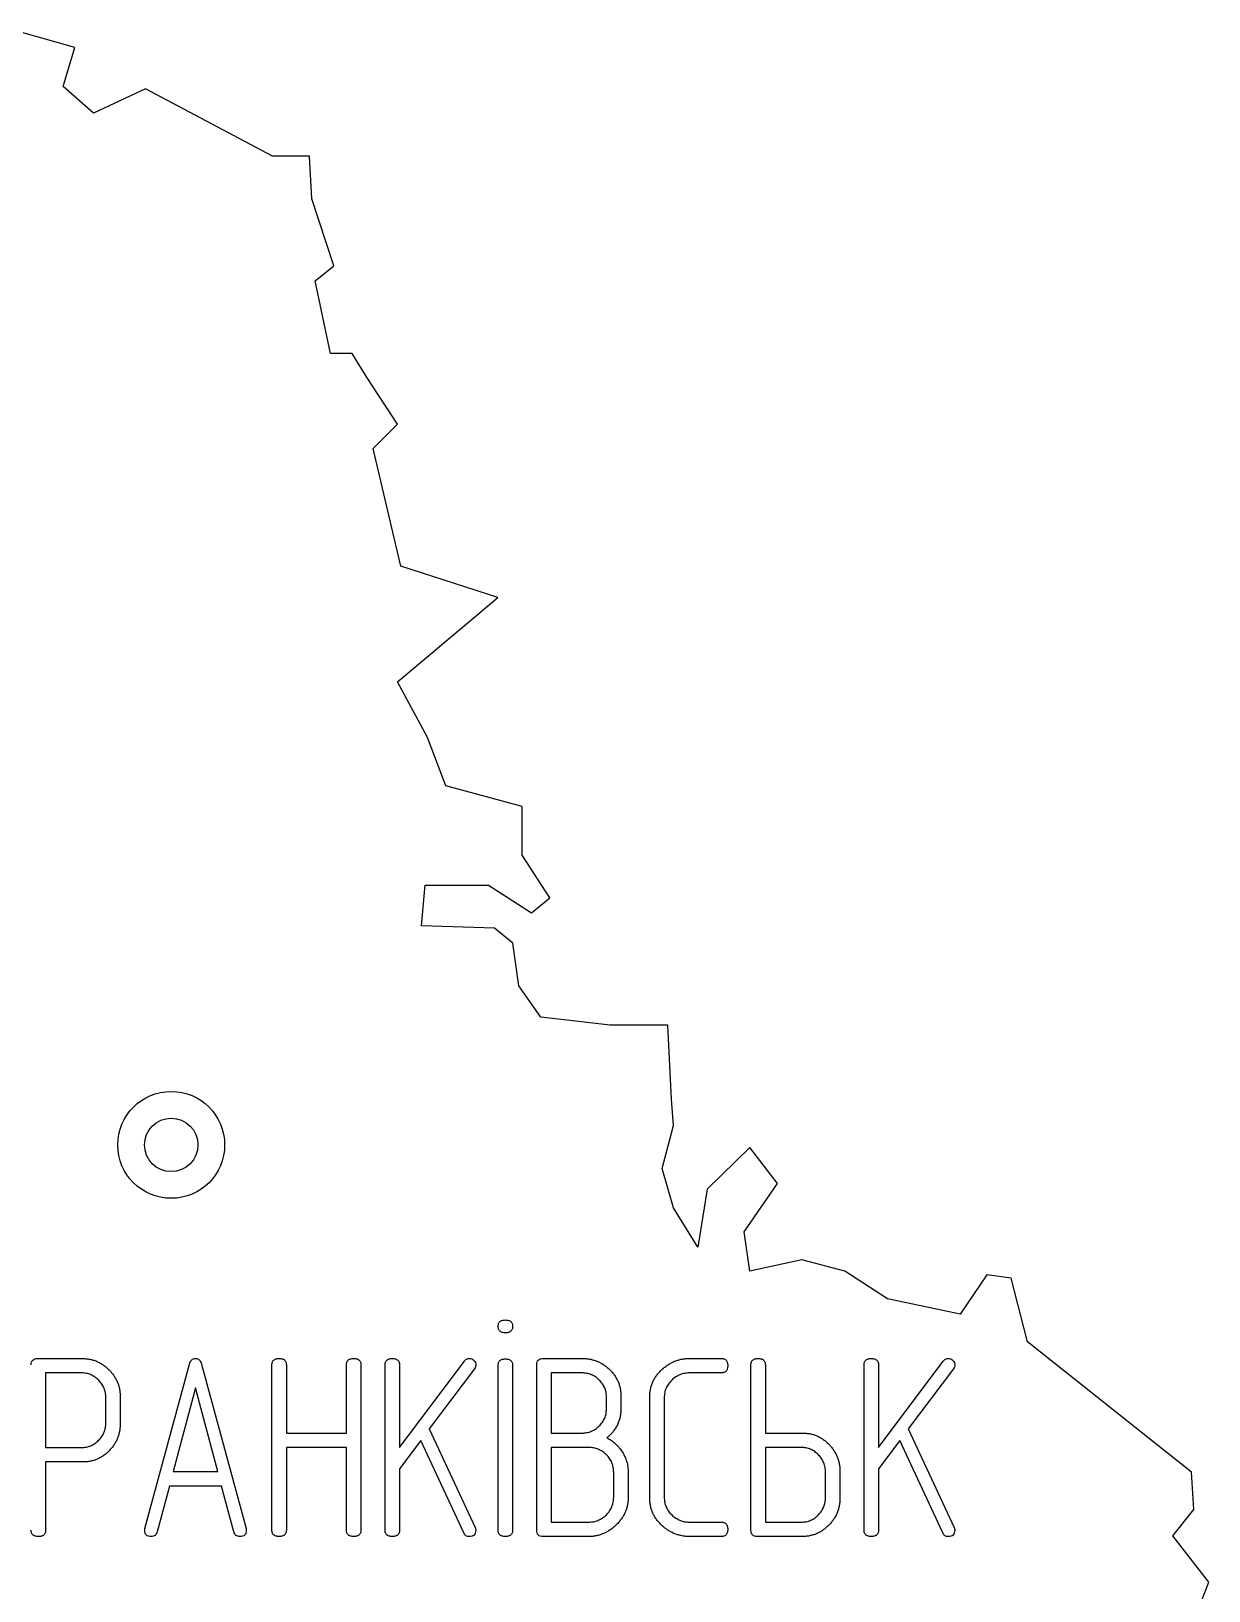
# Model space of a CAD drawing. Header units: millimetres. Extents: x -5390.6 to -5324.9, y 6627.8 to 6715.6.
# Drawn here: x -5357.96 to -5324.9, y 6671.83 to 6715.62 of the extents above; entities that cross this region are included whole.
import ezdxf

# ---------------------------------------------------------------- set-up
doc = ezdxf.new("R2010")
doc.units = ezdxf.units.MM

msp = doc.modelspace()

# ---------------------------------------------------------------- linework, layer by layer
at = {"color": 7, "linetype": 'Continuous', "lineweight": 25}
for p, q in [((-5356.731, 6715.168), (-5358.354, 6715.622)), ((-5357.056, 6714.065), (-5356.731, 6715.168)), ((-5356.212, 6713.318), (-5357.056, 6714.065)), ((-5354.752, 6714), (-5356.212, 6713.318)), ((-5351.183, 6712.117), (-5354.752, 6714)), ((-5350.145, 6712.117), (-5351.183, 6712.117)), ((-5350.079, 6710.917), (-5350.145, 6712.117)), ((-5349.463, 6709.035), (-5350.079, 6710.917)), ((-5349.983, 6708.614), (-5349.463, 6709.035)), ((-5349.56, 6706.57), (-5349.983, 6708.614)), ((-5348.944, 6706.57), (-5349.56, 6706.57)), ((-5348.523, 6705.887), (-5348.944, 6706.57)), ((-5347.678, 6704.59), (-5348.523, 6705.887)), ((-5348.36, 6703.909), (-5347.678, 6704.59)), ((-5347.581, 6700.599), (-5348.36, 6703.909)), ((-5344.855, 6699.724), (-5347.581, 6700.599)), ((-5347.678, 6697.354), (-5344.855, 6699.724)), ((-5346.835, 6695.796), (-5347.678, 6697.354)), ((-5346.316, 6694.434), (-5346.835, 6695.796)), ((-5344.175, 6693.85), (-5346.316, 6694.434)), ((-5344.175, 6692.487), (-5344.175, 6693.85)), ((-5343.395, 6691.287), (-5344.175, 6692.487)), ((-5346.997, 6690.507), (-5346.9, 6691.644)), ((-5346.9, 6691.644), (-5345.116, 6691.644)), ((-5345.116, 6691.644), (-5343.915, 6690.865)), ((-5343.915, 6690.865), (-5343.395, 6691.287)), ((-5344.953, 6690.443), (-5346.997, 6690.507)), ((-5344.433, 6690.021), (-5344.953, 6690.443)), ((-5344.272, 6688.82), (-5344.433, 6690.021)), ((-5343.655, 6687.944), (-5344.272, 6688.82)), ((-5341.708, 6687.717), (-5343.655, 6687.944)), ((-5340.086, 6687.717), (-5341.708, 6687.717)), ((-5339.988, 6685.641), (-5340.086, 6687.717)), ((-5339.924, 6684.894), (-5339.988, 6685.641)), ((-5340.249, 6683.694), (-5339.924, 6684.894)), ((-5337.783, 6684.279), (-5338.983, 6683.11)), ((-5337.004, 6683.272), (-5337.783, 6684.279)), ((-5339.924, 6682.59), (-5340.249, 6683.694)), ((-5337.944, 6681.91), (-5337.004, 6683.272)), ((-5338.983, 6683.11), (-5339.243, 6681.487)), ((-5339.243, 6681.487), (-5339.924, 6682.59)), ((-5337.783, 6680.807), (-5337.944, 6681.91)), ((-5336.322, 6681.13), (-5337.783, 6680.807)), ((-5335.121, 6680.807), (-5336.322, 6681.13)), ((-5333.921, 6680.028), (-5335.121, 6680.807)), ((-5331.131, 6680.709), (-5331.877, 6679.606)), ((-5330.45, 6680.611), (-5331.131, 6680.709)), ((-5329.995, 6678.827), (-5330.45, 6680.611)), ((-5331.877, 6679.606), (-5333.921, 6680.028)), ((-5325.388, 6675.161), (-5329.995, 6678.827)), ((-5357.779, 6678.358), (-5356.531, 6678.358)), ((-5354.763, 6673.582), (-5353.516, 6678.197)), ((-5353.174, 6678.197), (-5351.927, 6673.582)), ((-5351.201, 6673.536), (-5351.201, 6678.179)), ((-5350.795, 6678.183), (-5350.795, 6676.263)), ((-5349.106, 6676.263), (-5349.106, 6678.183)), ((-5348.701, 6678.179), (-5348.701, 6673.536)), ((-5348.025, 6673.536), (-5348.025, 6678.179)), ((-5347.62, 6675.86), (-5345.798, 6678.283)), ((-5347.62, 6678.179), (-5347.62, 6675.86)), ((-5345.513, 6678.068), (-5346.782, 6676.38)), ((-5344.849, 6673.536), (-5344.849, 6678.168)), ((-5344.444, 6678.168), (-5344.444, 6673.536)), ((-5343.768, 6673.536), (-5343.768, 6678.179)), ((-5343.587, 6678.358), (-5342.495, 6678.358)), ((-5339.471, 6678.358), (-5338.584, 6678.358)), ((-5337.755, 6673.536), (-5337.755, 6678.179)), ((-5337.349, 6678.183), (-5337.349, 6676.263)), ((-5334.579, 6673.536), (-5334.579, 6678.179)), ((-5334.174, 6675.86), (-5332.353, 6678.283)), ((-5334.174, 6678.179), (-5334.174, 6675.86)), ((-5332.067, 6678.068), (-5333.337, 6676.38)), ((-5356.541, 6677.952), (-5357.552, 6677.952)), ((-5357.552, 6677.952), (-5357.552, 6675.858)), ((-5342.499, 6677.952), (-5343.363, 6677.952)), ((-5343.363, 6677.952), (-5343.363, 6676.263)), ((-5338.584, 6677.952), (-5339.471, 6677.952)), ((-5355.863, 6676.551), (-5355.863, 6677.255)), ((-5355.457, 6677.269), (-5355.457, 6676.537)), ((-5353.345, 6677.53), (-5353.976, 6675.182)), ((-5352.715, 6675.182), (-5353.345, 6677.53)), ((-5341.809, 6676.941), (-5341.809, 6677.278)), ((-5341.403, 6677.303), (-5341.403, 6676.951)), ((-5340.593, 6674.429), (-5340.593, 6677.286)), ((-5340.187, 6677.254), (-5340.187, 6674.461)), ((-5350.795, 6676.263), (-5349.106, 6676.263)), ((-5346.782, 6676.38), (-5345.495, 6673.611)), ((-5343.363, 6676.263), (-5342.499, 6676.263)), ((-5337.349, 6676.263), (-5336.304, 6676.263)), ((-5333.337, 6676.38), (-5332.05, 6673.611)), ((-5357.552, 6675.858), (-5356.541, 6675.858)), ((-5349.106, 6675.858), (-5350.795, 6675.858)), ((-5350.795, 6675.858), (-5350.795, 6673.536)), ((-5349.106, 6673.536), (-5349.106, 6675.858)), ((-5347.024, 6676.059), (-5347.62, 6675.263)), ((-5345.816, 6673.461), (-5347.024, 6676.059)), ((-5342.311, 6675.858), (-5343.363, 6675.858)), ((-5343.363, 6675.858), (-5343.363, 6673.763)), ((-5336.338, 6675.858), (-5337.349, 6675.858)), ((-5337.349, 6675.858), (-5337.349, 6673.763)), ((-5333.578, 6676.059), (-5334.174, 6675.263)), ((-5332.37, 6673.461), (-5333.578, 6676.059)), ((-5357.552, 6675.452), (-5357.552, 6673.532)), ((-5356.507, 6675.452), (-5357.552, 6675.452)), ((-5353.976, 6675.182), (-5352.715, 6675.182)), ((-5347.62, 6675.263), (-5347.62, 6673.536)), ((-5341.606, 6674.462), (-5341.606, 6675.162)), ((-5341.201, 6675.166), (-5341.201, 6674.443)), ((-5335.66, 6674.462), (-5335.66, 6675.162)), ((-5335.255, 6675.176), (-5335.255, 6674.448)), ((-5334.174, 6675.263), (-5334.174, 6673.536)), ((-5325.323, 6674.122), (-5325.388, 6675.161)), ((-5354.072, 6674.776), (-5354.421, 6673.488)), ((-5352.619, 6674.776), (-5354.072, 6674.776)), ((-5352.269, 6673.488), (-5352.619, 6674.776)), ((-5325.907, 6673.376), (-5325.323, 6674.122)), ((-5343.363, 6673.763), (-5342.311, 6673.763)), ((-5339.471, 6673.763), (-5338.584, 6673.763)), ((-5337.349, 6673.763), (-5336.338, 6673.763)), ((-5342.303, 6673.358), (-5343.586, 6673.358)), ((-5338.584, 6673.358), (-5339.471, 6673.358)), ((-5336.328, 6673.358), (-5337.576, 6673.358)), ((-5324.901, 6672.078), (-5325.907, 6673.376)), ((-5325.225, 6671.234), (-5324.901, 6672.078))]:
    msp.add_line(p, q, dxfattribs=at)
for radius in [1.5, 0.75]:
    msp.add_circle((-5354.027, 6684.354), radius, dxfattribs=at)
for points, knots in [([(-5344.849, 6679.26), (-5344.849, 6679.274), (-5344.848, 6679.301), (-5344.838, 6679.338), (-5344.822, 6679.369), (-5344.8, 6679.396), (-5344.77, 6679.415), (-5344.734, 6679.429), (-5344.692, 6679.437), (-5344.663, 6679.438), (-5344.647, 6679.439)], [0, 0, 0, 0, 0.137064, 0.257244, 0.368808, 0.477778, 0.58866, 0.709855, 0.845893, 1, 1, 1, 1]), ([(-5344.647, 6679.439), (-5344.631, 6679.438), (-5344.601, 6679.437), (-5344.559, 6679.429), (-5344.524, 6679.415), (-5344.494, 6679.396), (-5344.471, 6679.369), (-5344.455, 6679.338), (-5344.445, 6679.301), (-5344.444, 6679.274), (-5344.444, 6679.26)], [0, 0, 0, 0, 0.1541067, 0.2901448, 0.4113403, 0.5222221, 0.631192, 0.7427561, 0.8629358, 1, 1, 1, 1]), ([(-5344.647, 6679.079), (-5344.663, 6679.079), (-5344.692, 6679.08), (-5344.734, 6679.089), (-5344.77, 6679.102), (-5344.799, 6679.123), (-5344.823, 6679.149), (-5344.838, 6679.181), (-5344.848, 6679.219), (-5344.849, 6679.246), (-5344.849, 6679.26)], [0, 0, 0, 0, 0.1528407, 0.2877612, 0.407961, 0.5198473, 0.6279219, 0.7415903, 0.8640618, 1, 1, 1, 1]), ([(-5344.444, 6679.26), (-5344.445, 6679.246), (-5344.446, 6679.219), (-5344.455, 6679.181), (-5344.471, 6679.149), (-5344.494, 6679.123), (-5344.523, 6679.102), (-5344.559, 6679.089), (-5344.601, 6679.08), (-5344.631, 6679.079), (-5344.647, 6679.079)], [0, 0, 0, 0, 0.135938, 0.25841, 0.372078, 0.480153, 0.592039, 0.712239, 0.847159, 1, 1, 1, 1]), ([(-5357.957, 6678.179), (-5357.956, 6678.206), (-5357.952, 6678.254), (-5357.918, 6678.318), (-5357.854, 6678.352), (-5357.806, 6678.356), (-5357.779, 6678.358)], [0, 0, 0, 0, 0.2746172, 0.5, 0.7253828, 1, 1, 1, 1]), ([(-5356.531, 6678.358), (-5356.495, 6678.356), (-5356.423, 6678.354), (-5356.318, 6678.339), (-5356.217, 6678.315), (-5356.12, 6678.28), (-5356.027, 6678.234), (-5355.937, 6678.179), (-5355.852, 6678.114), (-5355.772, 6678.04), (-5355.698, 6677.959), (-5355.634, 6677.873), (-5355.58, 6677.782), (-5355.535, 6677.688), (-5355.5, 6677.589), (-5355.476, 6677.486), (-5355.461, 6677.379), (-5355.459, 6677.306), (-5355.457, 6677.269)], [0, 0, 0, 0, 0.064053, 0.126159, 0.186873, 0.247583, 0.308421, 0.369785, 0.432275, 0.497332, 0.56197, 0.625452, 0.687024, 0.748153, 0.809448, 0.87137, 0.934706, 1, 1, 1, 1]), ([(-5353.516, 6678.197), (-5353.509, 6678.221), (-5353.495, 6678.266), (-5353.455, 6678.318), (-5353.405, 6678.353), (-5353.365, 6678.356), (-5353.345, 6678.358)], [0, 0, 0, 0, 0.29677, 0.542457, 0.764623, 1, 1, 1, 1]), ([(-5353.345, 6678.358), (-5353.325, 6678.356), (-5353.285, 6678.353), (-5353.235, 6678.318), (-5353.195, 6678.266), (-5353.181, 6678.221), (-5353.174, 6678.197)], [0, 0, 0, 0, 0.235377, 0.457543, 0.70323, 1, 1, 1, 1]), ([(-5351.201, 6678.179), (-5351.2, 6678.193), (-5351.199, 6678.22), (-5351.19, 6678.257), (-5351.174, 6678.288), (-5351.151, 6678.315), (-5351.121, 6678.334), (-5351.086, 6678.347), (-5351.044, 6678.356), (-5351.014, 6678.357), (-5350.998, 6678.358)], [0, 0, 0, 0, 0.1370642, 0.2572439, 0.368808, 0.4777779, 0.5886597, 0.7098552, 0.8458933, 1, 1, 1, 1]), ([(-5350.998, 6678.358), (-5350.982, 6678.357), (-5350.952, 6678.355), (-5350.91, 6678.349), (-5350.875, 6678.335), (-5350.845, 6678.316), (-5350.822, 6678.29), (-5350.807, 6678.259), (-5350.797, 6678.223), (-5350.796, 6678.197), (-5350.795, 6678.183)], [0, 0, 0, 0, 0.155648, 0.292394, 0.414802, 0.526792, 0.634278, 0.746958, 0.865007, 1, 1, 1, 1]), ([(-5349.106, 6678.183), (-5349.106, 6678.197), (-5349.105, 6678.223), (-5349.095, 6678.259), (-5349.079, 6678.29), (-5349.056, 6678.316), (-5349.027, 6678.335), (-5348.991, 6678.349), (-5348.949, 6678.355), (-5348.919, 6678.357), (-5348.903, 6678.358)], [0, 0, 0, 0, 0.134993, 0.253042, 0.365722, 0.473208, 0.585198, 0.707606, 0.844352, 1, 1, 1, 1]), ([(-5348.903, 6678.358), (-5348.888, 6678.357), (-5348.858, 6678.356), (-5348.816, 6678.347), (-5348.78, 6678.334), (-5348.75, 6678.315), (-5348.728, 6678.288), (-5348.712, 6678.257), (-5348.702, 6678.22), (-5348.701, 6678.193), (-5348.701, 6678.179)], [0, 0, 0, 0, 0.154107, 0.290145, 0.41134, 0.522222, 0.631192, 0.742756, 0.862936, 1, 1, 1, 1]), ([(-5348.025, 6678.179), (-5348.025, 6678.193), (-5348.024, 6678.22), (-5348.014, 6678.257), (-5347.998, 6678.288), (-5347.975, 6678.315), (-5347.945, 6678.334), (-5347.91, 6678.347), (-5347.868, 6678.356), (-5347.838, 6678.357), (-5347.822, 6678.358)], [0, 0, 0, 0, 0.1370642, 0.2572439, 0.368808, 0.4777779, 0.5886597, 0.7098552, 0.8458933, 1, 1, 1, 1]), ([(-5347.822, 6678.358), (-5347.806, 6678.357), (-5347.777, 6678.356), (-5347.735, 6678.347), (-5347.699, 6678.334), (-5347.669, 6678.315), (-5347.647, 6678.288), (-5347.631, 6678.257), (-5347.621, 6678.22), (-5347.62, 6678.193), (-5347.62, 6678.179)], [0, 0, 0, 0, 0.154107, 0.290145, 0.41134, 0.522222, 0.631192, 0.742756, 0.862936, 1, 1, 1, 1]), ([(-5345.798, 6678.283), (-5345.79, 6678.294), (-5345.772, 6678.316), (-5345.738, 6678.339), (-5345.701, 6678.356), (-5345.674, 6678.357), (-5345.66, 6678.358)], [0, 0, 0, 0, 0.265058, 0.51015, 0.747225, 1, 1, 1, 1]), ([(-5345.66, 6678.358), (-5345.637, 6678.355), (-5345.588, 6678.35), (-5345.53, 6678.304), (-5345.482, 6678.247), (-5345.477, 6678.199), (-5345.474, 6678.176)], [0, 0, 0, 0, 0.245823, 0.504061, 0.761445, 1, 1, 1, 1]), ([(-5345.474, 6678.176), (-5345.476, 6678.157), (-5345.48, 6678.118), (-5345.502, 6678.085), (-5345.513, 6678.068)], [0, 0, 0, 0, 0.47941, 1, 1, 1, 1]), ([(-5344.849, 6678.168), (-5344.849, 6678.182), (-5344.848, 6678.208), (-5344.838, 6678.245), (-5344.822, 6678.277), (-5344.8, 6678.303), (-5344.77, 6678.322), (-5344.734, 6678.336), (-5344.692, 6678.344), (-5344.663, 6678.345), (-5344.647, 6678.346)], [0, 0, 0, 0, 0.137064, 0.257244, 0.368808, 0.477778, 0.58866, 0.709855, 0.845893, 1, 1, 1, 1]), ([(-5344.647, 6678.346), (-5344.631, 6678.345), (-5344.601, 6678.344), (-5344.559, 6678.336), (-5344.524, 6678.322), (-5344.494, 6678.303), (-5344.471, 6678.277), (-5344.455, 6678.245), (-5344.445, 6678.208), (-5344.444, 6678.182), (-5344.444, 6678.168)], [0, 0, 0, 0, 0.1541067, 0.2901448, 0.4113403, 0.5222221, 0.631192, 0.7427561, 0.8629358, 1, 1, 1, 1]), ([(-5343.768, 6678.179), (-5343.767, 6678.206), (-5343.764, 6678.254), (-5343.727, 6678.318), (-5343.662, 6678.352), (-5343.614, 6678.356), (-5343.587, 6678.358)], [0, 0, 0, 0, 0.272253, 0.497555, 0.724147, 1, 1, 1, 1]), ([(-5342.495, 6678.358), (-5342.458, 6678.356), (-5342.385, 6678.354), (-5342.278, 6678.341), (-5342.175, 6678.316), (-5342.076, 6678.282), (-5341.982, 6678.239), (-5341.891, 6678.185), (-5341.805, 6678.122), (-5341.724, 6678.05), (-5341.649, 6677.971), (-5341.583, 6677.887), (-5341.528, 6677.799), (-5341.482, 6677.708), (-5341.447, 6677.612), (-5341.421, 6677.513), (-5341.407, 6677.409), (-5341.405, 6677.338), (-5341.403, 6677.303)], [0, 0, 0, 0, 0.065777, 0.129498, 0.191878, 0.253421, 0.314737, 0.377302, 0.440007, 0.505171, 0.569795, 0.632635, 0.693922, 0.754088, 0.814071, 0.874778, 0.936723, 1, 1, 1, 1]), ([(-5340.593, 6677.286), (-5340.592, 6677.323), (-5340.59, 6677.395), (-5340.574, 6677.501), (-5340.547, 6677.602), (-5340.51, 6677.7), (-5340.462, 6677.793), (-5340.404, 6677.882), (-5340.334, 6677.967), (-5340.256, 6678.047), (-5340.17, 6678.118), (-5340.081, 6678.184), (-5339.986, 6678.236), (-5339.891, 6678.281), (-5339.79, 6678.315), (-5339.687, 6678.341), (-5339.58, 6678.354), (-5339.508, 6678.356), (-5339.471, 6678.358)], [0, 0, 0, 0, 0.063901, 0.125961, 0.18625, 0.246661, 0.307321, 0.368942, 0.432204, 0.497735, 0.563507, 0.627717, 0.689834, 0.751345, 0.812287, 0.874209, 0.936099, 1, 1, 1, 1]), ([(-5338.584, 6678.358), (-5338.569, 6678.357), (-5338.543, 6678.356), (-5338.506, 6678.346), (-5338.474, 6678.33), (-5338.448, 6678.308), (-5338.429, 6678.278), (-5338.415, 6678.242), (-5338.407, 6678.201), (-5338.406, 6678.171), (-5338.405, 6678.155)], [0, 0, 0, 0, 0.137064, 0.257244, 0.368808, 0.477778, 0.58866, 0.709855, 0.845893, 1, 1, 1, 1]), ([(-5338.405, 6678.155), (-5338.406, 6678.139), (-5338.407, 6678.109), (-5338.415, 6678.067), (-5338.429, 6678.032), (-5338.448, 6678.002), (-5338.474, 6677.979), (-5338.506, 6677.963), (-5338.543, 6677.954), (-5338.569, 6677.953), (-5338.584, 6677.952)], [0, 0, 0, 0, 0.154107, 0.290145, 0.41134, 0.522222, 0.631192, 0.742756, 0.862936, 1, 1, 1, 1]), ([(-5337.755, 6678.179), (-5337.754, 6678.193), (-5337.753, 6678.22), (-5337.744, 6678.257), (-5337.728, 6678.288), (-5337.705, 6678.315), (-5337.675, 6678.334), (-5337.64, 6678.347), (-5337.598, 6678.356), (-5337.568, 6678.357), (-5337.552, 6678.358)], [0, 0, 0, 0, 0.1370642, 0.2572439, 0.368808, 0.4777779, 0.5886597, 0.7098552, 0.8458933, 1, 1, 1, 1]), ([(-5337.552, 6678.358), (-5337.536, 6678.357), (-5337.506, 6678.355), (-5337.464, 6678.349), (-5337.429, 6678.335), (-5337.4, 6678.316), (-5337.376, 6678.29), (-5337.361, 6678.259), (-5337.351, 6678.223), (-5337.35, 6678.197), (-5337.349, 6678.183)], [0, 0, 0, 0, 0.155648, 0.292394, 0.414802, 0.526792, 0.634278, 0.746958, 0.865007, 1, 1, 1, 1]), ([(-5334.579, 6678.179), (-5334.579, 6678.193), (-5334.578, 6678.22), (-5334.568, 6678.257), (-5334.552, 6678.288), (-5334.529, 6678.315), (-5334.5, 6678.334), (-5334.464, 6678.347), (-5334.422, 6678.356), (-5334.392, 6678.357), (-5334.376, 6678.358)], [0, 0, 0, 0, 0.1370642, 0.2572439, 0.368808, 0.4777779, 0.5886597, 0.7098552, 0.8458933, 1, 1, 1, 1]), ([(-5334.376, 6678.358), (-5334.361, 6678.357), (-5334.331, 6678.356), (-5334.289, 6678.347), (-5334.253, 6678.334), (-5334.223, 6678.315), (-5334.201, 6678.288), (-5334.185, 6678.257), (-5334.175, 6678.22), (-5334.174, 6678.193), (-5334.174, 6678.179)], [0, 0, 0, 0, 0.154107, 0.290145, 0.41134, 0.522222, 0.631192, 0.742756, 0.862936, 1, 1, 1, 1]), ([(-5332.353, 6678.283), (-5332.344, 6678.294), (-5332.326, 6678.316), (-5332.292, 6678.339), (-5332.255, 6678.356), (-5332.228, 6678.357), (-5332.214, 6678.358)], [0, 0, 0, 0, 0.265058, 0.51015, 0.747225, 1, 1, 1, 1]), ([(-5332.214, 6678.358), (-5332.191, 6678.355), (-5332.142, 6678.35), (-5332.084, 6678.304), (-5332.036, 6678.247), (-5332.031, 6678.199), (-5332.028, 6678.176)], [0, 0, 0, 0, 0.245823, 0.504061, 0.761445, 1, 1, 1, 1]), ([(-5332.028, 6678.176), (-5332.03, 6678.157), (-5332.034, 6678.118), (-5332.056, 6678.085), (-5332.067, 6678.068)], [0, 0, 0, 0, 0.47941, 1, 1, 1, 1]), ([(-5355.863, 6677.255), (-5355.865, 6677.302), (-5355.87, 6677.393), (-5355.908, 6677.524), (-5355.973, 6677.644), (-5356.06, 6677.75), (-5356.164, 6677.84), (-5356.28, 6677.905), (-5356.408, 6677.945), (-5356.496, 6677.95), (-5356.541, 6677.952)], [0, 0, 0, 0, 0.128777, 0.2530242, 0.3765443, 0.5052766, 0.6330113, 0.7552877, 0.8751219, 1, 1, 1, 1]), ([(-5341.809, 6677.278), (-5341.811, 6677.322), (-5341.816, 6677.41), (-5341.855, 6677.537), (-5341.922, 6677.652), (-5342.01, 6677.756), (-5342.115, 6677.843), (-5342.234, 6677.906), (-5342.364, 6677.945), (-5342.454, 6677.95), (-5342.499, 6677.952)], [0, 0, 0, 0, 0.124831, 0.246505, 0.367979, 0.49603, 0.624962, 0.748941, 0.872223, 1, 1, 1, 1]), ([(-5339.471, 6677.952), (-5339.519, 6677.95), (-5339.613, 6677.945), (-5339.748, 6677.906), (-5339.87, 6677.84), (-5339.98, 6677.751), (-5340.071, 6677.644), (-5340.139, 6677.524), (-5340.181, 6677.393), (-5340.185, 6677.301), (-5340.187, 6677.254)], [0, 0, 0, 0, 0.1288905, 0.2525966, 0.3755548, 0.5040272, 0.6315208, 0.7524319, 0.873951, 1, 1, 1, 1]), ([(-5342.499, 6676.263), (-5342.454, 6676.265), (-5342.364, 6676.27), (-5342.235, 6676.31), (-5342.115, 6676.373), (-5342.01, 6676.461), (-5341.922, 6676.565), (-5341.855, 6676.681), (-5341.816, 6676.808), (-5341.811, 6676.896), (-5341.809, 6676.941)], [0, 0, 0, 0, 0.1275355, 0.2508645, 0.3746092, 0.5032982, 0.6318592, 0.7539602, 0.8754047, 1, 1, 1, 1]), ([(-5341.403, 6676.951), (-5341.405, 6676.91), (-5341.407, 6676.83), (-5341.425, 6676.713), (-5341.458, 6676.602), (-5341.499, 6676.495), (-5341.556, 6676.394), (-5341.624, 6676.299), (-5341.705, 6676.209), (-5341.767, 6676.156), (-5341.798, 6676.129)], [0, 0, 0, 0, 0.129764, 0.254112, 0.376108, 0.49643, 0.61796, 0.741335, 0.867886, 1, 1, 1, 1]), ([(-5356.541, 6675.858), (-5356.496, 6675.86), (-5356.408, 6675.864), (-5356.281, 6675.905), (-5356.164, 6675.969), (-5356.061, 6676.058), (-5355.973, 6676.163), (-5355.908, 6676.283), (-5355.87, 6676.414), (-5355.865, 6676.505), (-5355.863, 6676.551)], [0, 0, 0, 0, 0.125122, 0.24519, 0.367229, 0.494576, 0.6228, 0.747425, 0.870972, 1, 1, 1, 1]), ([(-5355.457, 6676.537), (-5355.459, 6676.5), (-5355.461, 6676.428), (-5355.474, 6676.32), (-5355.499, 6676.218), (-5355.533, 6676.119), (-5355.576, 6676.024), (-5355.63, 6675.934), (-5355.692, 6675.848), (-5355.763, 6675.768), (-5355.841, 6675.694), (-5355.925, 6675.63), (-5356.011, 6675.574), (-5356.103, 6675.53), (-5356.198, 6675.495), (-5356.298, 6675.47), (-5356.401, 6675.455), (-5356.471, 6675.453), (-5356.507, 6675.452)], [0, 0, 0, 0, 0.06608, 0.130094, 0.19276, 0.254586, 0.316184, 0.378175, 0.441168, 0.505745, 0.569777, 0.63252, 0.693557, 0.753721, 0.813979, 0.874202, 0.936432, 1, 1, 1, 1]), ([(-5336.304, 6676.263), (-5336.269, 6676.262), (-5336.198, 6676.26), (-5336.095, 6676.245), (-5335.995, 6676.22), (-5335.9, 6676.186), (-5335.809, 6676.14), (-5335.722, 6676.084), (-5335.638, 6676.02), (-5335.561, 6675.945), (-5335.489, 6675.865), (-5335.427, 6675.779), (-5335.374, 6675.689), (-5335.33, 6675.594), (-5335.296, 6675.495), (-5335.272, 6675.393), (-5335.258, 6675.285), (-5335.256, 6675.213), (-5335.255, 6675.176)], [0, 0, 0, 0, 0.063523, 0.125708, 0.185888, 0.246104, 0.306503, 0.367497, 0.430195, 0.494615, 0.559145, 0.622094, 0.684041, 0.745596, 0.807377, 0.869999, 0.933967, 1, 1, 1, 1]), ([(-5341.606, 6675.162), (-5341.608, 6675.209), (-5341.613, 6675.3), (-5341.654, 6675.432), (-5341.719, 6675.553), (-5341.81, 6675.658), (-5341.918, 6675.746), (-5342.039, 6675.811), (-5342.172, 6675.851), (-5342.264, 6675.855), (-5342.311, 6675.858)], [0, 0, 0, 0, 0.127108, 0.249366, 0.371669, 0.498882, 0.62634, 0.749034, 0.871937, 1, 1, 1, 1]), ([(-5341.798, 6676.129), (-5341.754, 6676.105), (-5341.667, 6676.057), (-5341.55, 6675.963), (-5341.447, 6675.855), (-5341.36, 6675.733), (-5341.289, 6675.6), (-5341.237, 6675.46), (-5341.207, 6675.315), (-5341.203, 6675.216), (-5341.201, 6675.166)], [0, 0, 0, 0, 0.126175, 0.250333, 0.374945, 0.50122, 0.627556, 0.751069, 0.874861, 1, 1, 1, 1]), ([(-5335.66, 6675.162), (-5335.663, 6675.208), (-5335.667, 6675.299), (-5335.706, 6675.43), (-5335.769, 6675.549), (-5335.857, 6675.655), (-5335.96, 6675.745), (-5336.076, 6675.811), (-5336.204, 6675.851), (-5336.293, 6675.855), (-5336.338, 6675.858)], [0, 0, 0, 0, 0.128822, 0.252171, 0.375271, 0.504048, 0.631827, 0.753292, 0.874104, 1, 1, 1, 1]), ([(-5342.311, 6673.763), (-5342.264, 6673.765), (-5342.172, 6673.769), (-5342.04, 6673.811), (-5341.917, 6673.875), (-5341.81, 6673.965), (-5341.719, 6674.071), (-5341.654, 6674.192), (-5341.613, 6674.323), (-5341.608, 6674.415), (-5341.606, 6674.462)], [0, 0, 0, 0, 0.127857, 0.250835, 0.373331, 0.501191, 0.628929, 0.751036, 0.873097, 1, 1, 1, 1]), ([(-5341.201, 6674.443), (-5341.202, 6674.408), (-5341.204, 6674.338), (-5341.221, 6674.236), (-5341.245, 6674.136), (-5341.283, 6674.04), (-5341.329, 6673.946), (-5341.388, 6673.856), (-5341.455, 6673.768), (-5341.534, 6673.686), (-5341.617, 6673.609), (-5341.706, 6673.543), (-5341.797, 6673.485), (-5341.891, 6673.438), (-5341.99, 6673.402), (-5342.092, 6673.377), (-5342.196, 6673.36), (-5342.267, 6673.358), (-5342.303, 6673.358)], [0, 0, 0, 0, 0.061887, 0.121945, 0.18191, 0.242175, 0.302988, 0.365566, 0.430349, 0.497255, 0.564196, 0.629096, 0.691863, 0.75323, 0.814435, 0.875599, 0.936878, 1, 1, 1, 1]), ([(-5339.471, 6673.358), (-5339.508, 6673.359), (-5339.58, 6673.361), (-5339.687, 6673.376), (-5339.79, 6673.4), (-5339.891, 6673.434), (-5339.987, 6673.479), (-5340.08, 6673.533), (-5340.17, 6673.597), (-5340.256, 6673.669), (-5340.334, 6673.748), (-5340.404, 6673.833), (-5340.462, 6673.922), (-5340.51, 6674.015), (-5340.547, 6674.113), (-5340.574, 6674.214), (-5340.59, 6674.32), (-5340.592, 6674.392), (-5340.593, 6674.429)], [0, 0, 0, 0, 0.063909, 0.125887, 0.187673, 0.248622, 0.31014, 0.372569, 0.43643, 0.50221, 0.567748, 0.631017, 0.692645, 0.753311, 0.813729, 0.874025, 0.936091, 1, 1, 1, 1]), ([(-5340.187, 6674.461), (-5340.185, 6674.414), (-5340.181, 6674.322), (-5340.138, 6674.191), (-5340.072, 6674.07), (-5339.98, 6673.963), (-5339.87, 6673.876), (-5339.748, 6673.809), (-5339.613, 6673.77), (-5339.519, 6673.765), (-5339.471, 6673.763)], [0, 0, 0, 0, 0.126019, 0.24751, 0.369224, 0.496687, 0.624533, 0.747463, 0.87114, 1, 1, 1, 1]), ([(-5336.338, 6673.763), (-5336.293, 6673.765), (-5336.204, 6673.769), (-5336.077, 6673.811), (-5335.959, 6673.875), (-5335.857, 6673.965), (-5335.769, 6674.071), (-5335.706, 6674.192), (-5335.667, 6674.324), (-5335.663, 6674.415), (-5335.66, 6674.462)], [0, 0, 0, 0, 0.125571, 0.246359, 0.367033, 0.494481, 0.622925, 0.74657, 0.870539, 1, 1, 1, 1]), ([(-5335.255, 6674.448), (-5335.256, 6674.411), (-5335.258, 6674.338), (-5335.273, 6674.23), (-5335.298, 6674.127), (-5335.331, 6674.027), (-5335.376, 6673.932), (-5335.431, 6673.842), (-5335.495, 6673.755), (-5335.568, 6673.674), (-5335.648, 6673.6), (-5335.732, 6673.535), (-5335.822, 6673.481), (-5335.915, 6673.435), (-5336.013, 6673.4), (-5336.114, 6673.376), (-5336.22, 6673.361), (-5336.292, 6673.359), (-5336.328, 6673.358)], [0, 0, 0, 0, 0.065171, 0.129002, 0.190807, 0.252369, 0.313383, 0.37569, 0.438184, 0.503161, 0.567641, 0.630013, 0.690938, 0.751661, 0.812257, 0.87346, 0.935448, 1, 1, 1, 1]), ([(-5338.584, 6673.763), (-5338.569, 6673.762), (-5338.543, 6673.761), (-5338.506, 6673.752), (-5338.474, 6673.736), (-5338.448, 6673.713), (-5338.429, 6673.683), (-5338.415, 6673.648), (-5338.407, 6673.606), (-5338.406, 6673.576), (-5338.405, 6673.56)], [0, 0, 0, 0, 0.137064, 0.257244, 0.368808, 0.477778, 0.58866, 0.709855, 0.845893, 1, 1, 1, 1]), ([(-5357.755, 6673.358), (-5357.771, 6673.358), (-5357.801, 6673.359), (-5357.842, 6673.368), (-5357.878, 6673.381), (-5357.908, 6673.401), (-5357.93, 6673.427), (-5357.946, 6673.458), (-5357.956, 6673.495), (-5357.957, 6673.522), (-5357.957, 6673.536)], [0, 0, 0, 0, 0.1541067, 0.2901448, 0.4113403, 0.5222221, 0.631192, 0.7427561, 0.8629358, 1, 1, 1, 1]), ([(-5357.552, 6673.532), (-5357.553, 6673.518), (-5357.553, 6673.492), (-5357.564, 6673.456), (-5357.579, 6673.425), (-5357.602, 6673.399), (-5357.632, 6673.38), (-5357.667, 6673.366), (-5357.709, 6673.36), (-5357.739, 6673.358), (-5357.755, 6673.358)], [0, 0, 0, 0, 0.1349935, 0.2530419, 0.3657215, 0.4732078, 0.5851983, 0.7076056, 0.8443524, 1, 1, 1, 1]), ([(-5354.77, 6673.53), (-5354.77, 6673.538), (-5354.769, 6673.556), (-5354.765, 6673.573), (-5354.763, 6673.582)], [0, 0, 0, 0, 0.476333, 1, 1, 1, 1]), ([(-5354.589, 6673.358), (-5354.615, 6673.359), (-5354.664, 6673.361), (-5354.728, 6673.396), (-5354.765, 6673.457), (-5354.769, 6673.504), (-5354.77, 6673.53)], [0, 0, 0, 0, 0.280252, 0.510879, 0.733884, 1, 1, 1, 1]), ([(-5354.421, 6673.488), (-5354.428, 6673.469), (-5354.441, 6673.432), (-5354.478, 6673.388), (-5354.53, 6673.362), (-5354.568, 6673.359), (-5354.589, 6673.358)], [0, 0, 0, 0, 0.268587, 0.50535, 0.736609, 1, 1, 1, 1]), ([(-5352.101, 6673.358), (-5352.122, 6673.359), (-5352.16, 6673.362), (-5352.212, 6673.388), (-5352.249, 6673.432), (-5352.262, 6673.469), (-5352.269, 6673.488)], [0, 0, 0, 0, 0.263391, 0.49465, 0.731413, 1, 1, 1, 1]), ([(-5351.92, 6673.53), (-5351.921, 6673.504), (-5351.924, 6673.457), (-5351.962, 6673.396), (-5352.026, 6673.361), (-5352.074, 6673.359), (-5352.101, 6673.358)], [0, 0, 0, 0, 0.266116, 0.489121, 0.719748, 1, 1, 1, 1]), ([(-5351.927, 6673.582), (-5351.925, 6673.573), (-5351.921, 6673.556), (-5351.92, 6673.538), (-5351.92, 6673.53)], [0, 0, 0, 0, 0.523667, 1, 1, 1, 1]), ([(-5350.998, 6673.358), (-5351.014, 6673.358), (-5351.044, 6673.359), (-5351.086, 6673.368), (-5351.121, 6673.381), (-5351.151, 6673.401), (-5351.174, 6673.427), (-5351.19, 6673.458), (-5351.199, 6673.495), (-5351.2, 6673.522), (-5351.201, 6673.536)], [0, 0, 0, 0, 0.1541067, 0.2901448, 0.4113403, 0.5222221, 0.631192, 0.7427561, 0.8629358, 1, 1, 1, 1]), ([(-5350.795, 6673.536), (-5350.796, 6673.522), (-5350.797, 6673.495), (-5350.806, 6673.458), (-5350.823, 6673.427), (-5350.845, 6673.401), (-5350.875, 6673.381), (-5350.911, 6673.368), (-5350.952, 6673.359), (-5350.982, 6673.358), (-5350.998, 6673.358)], [0, 0, 0, 0, 0.137064, 0.257244, 0.368808, 0.477778, 0.58866, 0.709855, 0.845893, 1, 1, 1, 1]), ([(-5348.903, 6673.358), (-5348.919, 6673.358), (-5348.949, 6673.359), (-5348.991, 6673.368), (-5349.027, 6673.381), (-5349.056, 6673.401), (-5349.079, 6673.427), (-5349.095, 6673.458), (-5349.105, 6673.495), (-5349.106, 6673.522), (-5349.106, 6673.536)], [0, 0, 0, 0, 0.154107, 0.290145, 0.41134, 0.522222, 0.631192, 0.742756, 0.862936, 1, 1, 1, 1]), ([(-5348.701, 6673.536), (-5348.701, 6673.522), (-5348.702, 6673.495), (-5348.712, 6673.458), (-5348.728, 6673.427), (-5348.75, 6673.401), (-5348.78, 6673.381), (-5348.816, 6673.368), (-5348.858, 6673.359), (-5348.888, 6673.358), (-5348.903, 6673.358)], [0, 0, 0, 0, 0.137064, 0.257244, 0.368808, 0.477778, 0.58866, 0.709855, 0.845893, 1, 1, 1, 1]), ([(-5347.822, 6673.358), (-5347.838, 6673.358), (-5347.868, 6673.359), (-5347.91, 6673.368), (-5347.945, 6673.381), (-5347.975, 6673.401), (-5347.998, 6673.427), (-5348.014, 6673.458), (-5348.024, 6673.495), (-5348.025, 6673.522), (-5348.025, 6673.536)], [0, 0, 0, 0, 0.1541067, 0.2901448, 0.4113403, 0.5222221, 0.631192, 0.7427561, 0.8629358, 1, 1, 1, 1]), ([(-5347.62, 6673.536), (-5347.62, 6673.522), (-5347.621, 6673.495), (-5347.631, 6673.458), (-5347.647, 6673.427), (-5347.669, 6673.401), (-5347.699, 6673.381), (-5347.735, 6673.368), (-5347.777, 6673.359), (-5347.806, 6673.358), (-5347.822, 6673.358)], [0, 0, 0, 0, 0.137064, 0.257244, 0.368808, 0.477778, 0.58866, 0.709855, 0.845893, 1, 1, 1, 1]), ([(-5345.663, 6673.358), (-5345.68, 6673.358), (-5345.712, 6673.36), (-5345.755, 6673.383), (-5345.792, 6673.416), (-5345.808, 6673.445), (-5345.816, 6673.461)], [0, 0, 0, 0, 0.25056, 0.484875, 0.725759, 1, 1, 1, 1]), ([(-5345.479, 6673.529), (-5345.48, 6673.503), (-5345.483, 6673.456), (-5345.522, 6673.396), (-5345.586, 6673.361), (-5345.636, 6673.359), (-5345.663, 6673.358)], [0, 0, 0, 0, 0.264467, 0.484987, 0.714185, 1, 1, 1, 1]), ([(-5345.495, 6673.611), (-5345.491, 6673.598), (-5345.481, 6673.571), (-5345.479, 6673.543), (-5345.479, 6673.529)], [0, 0, 0, 0, 0.497815, 1, 1, 1, 1]), ([(-5344.647, 6673.358), (-5344.663, 6673.358), (-5344.692, 6673.359), (-5344.734, 6673.368), (-5344.77, 6673.381), (-5344.8, 6673.401), (-5344.822, 6673.427), (-5344.838, 6673.458), (-5344.848, 6673.495), (-5344.849, 6673.522), (-5344.849, 6673.536)], [0, 0, 0, 0, 0.1541067, 0.2901448, 0.4113403, 0.5222221, 0.631192, 0.7427561, 0.8629358, 1, 1, 1, 1]), ([(-5344.444, 6673.536), (-5344.444, 6673.522), (-5344.445, 6673.495), (-5344.455, 6673.458), (-5344.471, 6673.427), (-5344.494, 6673.401), (-5344.524, 6673.381), (-5344.559, 6673.368), (-5344.601, 6673.359), (-5344.631, 6673.358), (-5344.647, 6673.358)], [0, 0, 0, 0, 0.137064, 0.257244, 0.368808, 0.477778, 0.58866, 0.709855, 0.845893, 1, 1, 1, 1]), ([(-5343.586, 6673.358), (-5343.613, 6673.359), (-5343.662, 6673.362), (-5343.727, 6673.397), (-5343.764, 6673.461), (-5343.767, 6673.509), (-5343.768, 6673.536)], [0, 0, 0, 0, 0.278452, 0.50423, 0.728724, 1, 1, 1, 1]), ([(-5338.405, 6673.56), (-5338.406, 6673.544), (-5338.407, 6673.514), (-5338.415, 6673.473), (-5338.429, 6673.437), (-5338.448, 6673.407), (-5338.474, 6673.385), (-5338.506, 6673.369), (-5338.543, 6673.359), (-5338.569, 6673.358), (-5338.584, 6673.358)], [0, 0, 0, 0, 0.154107, 0.290145, 0.41134, 0.522222, 0.631192, 0.742756, 0.862936, 1, 1, 1, 1]), ([(-5337.576, 6673.358), (-5337.603, 6673.359), (-5337.651, 6673.363), (-5337.715, 6673.397), (-5337.75, 6673.461), (-5337.753, 6673.51), (-5337.755, 6673.536)], [0, 0, 0, 0, 0.274617, 0.5, 0.725383, 1, 1, 1, 1]), ([(-5334.376, 6673.358), (-5334.392, 6673.358), (-5334.422, 6673.359), (-5334.464, 6673.368), (-5334.5, 6673.381), (-5334.529, 6673.401), (-5334.552, 6673.427), (-5334.568, 6673.458), (-5334.578, 6673.495), (-5334.579, 6673.522), (-5334.579, 6673.536)], [0, 0, 0, 0, 0.1541067, 0.2901448, 0.4113403, 0.5222221, 0.631192, 0.7427561, 0.8629358, 1, 1, 1, 1]), ([(-5334.174, 6673.536), (-5334.174, 6673.522), (-5334.175, 6673.495), (-5334.185, 6673.458), (-5334.201, 6673.427), (-5334.223, 6673.401), (-5334.253, 6673.381), (-5334.289, 6673.368), (-5334.331, 6673.359), (-5334.361, 6673.358), (-5334.376, 6673.358)], [0, 0, 0, 0, 0.137064, 0.257244, 0.368808, 0.477778, 0.58866, 0.709855, 0.845893, 1, 1, 1, 1]), ([(-5332.217, 6673.358), (-5332.234, 6673.358), (-5332.266, 6673.36), (-5332.309, 6673.383), (-5332.346, 6673.416), (-5332.362, 6673.445), (-5332.37, 6673.461)], [0, 0, 0, 0, 0.25056, 0.484875, 0.725759, 1, 1, 1, 1]), ([(-5332.033, 6673.529), (-5332.034, 6673.503), (-5332.037, 6673.456), (-5332.076, 6673.396), (-5332.14, 6673.361), (-5332.19, 6673.359), (-5332.217, 6673.358)], [0, 0, 0, 0, 0.264467, 0.484987, 0.714185, 1, 1, 1, 1]), ([(-5332.05, 6673.611), (-5332.045, 6673.598), (-5332.035, 6673.571), (-5332.033, 6673.543), (-5332.033, 6673.529)], [0, 0, 0, 0, 0.497815, 1, 1, 1, 1])]:
    msp.add_open_spline(points, degree=3, knots=knots, dxfattribs=at)

doc.saveas('drawing.dxf')
